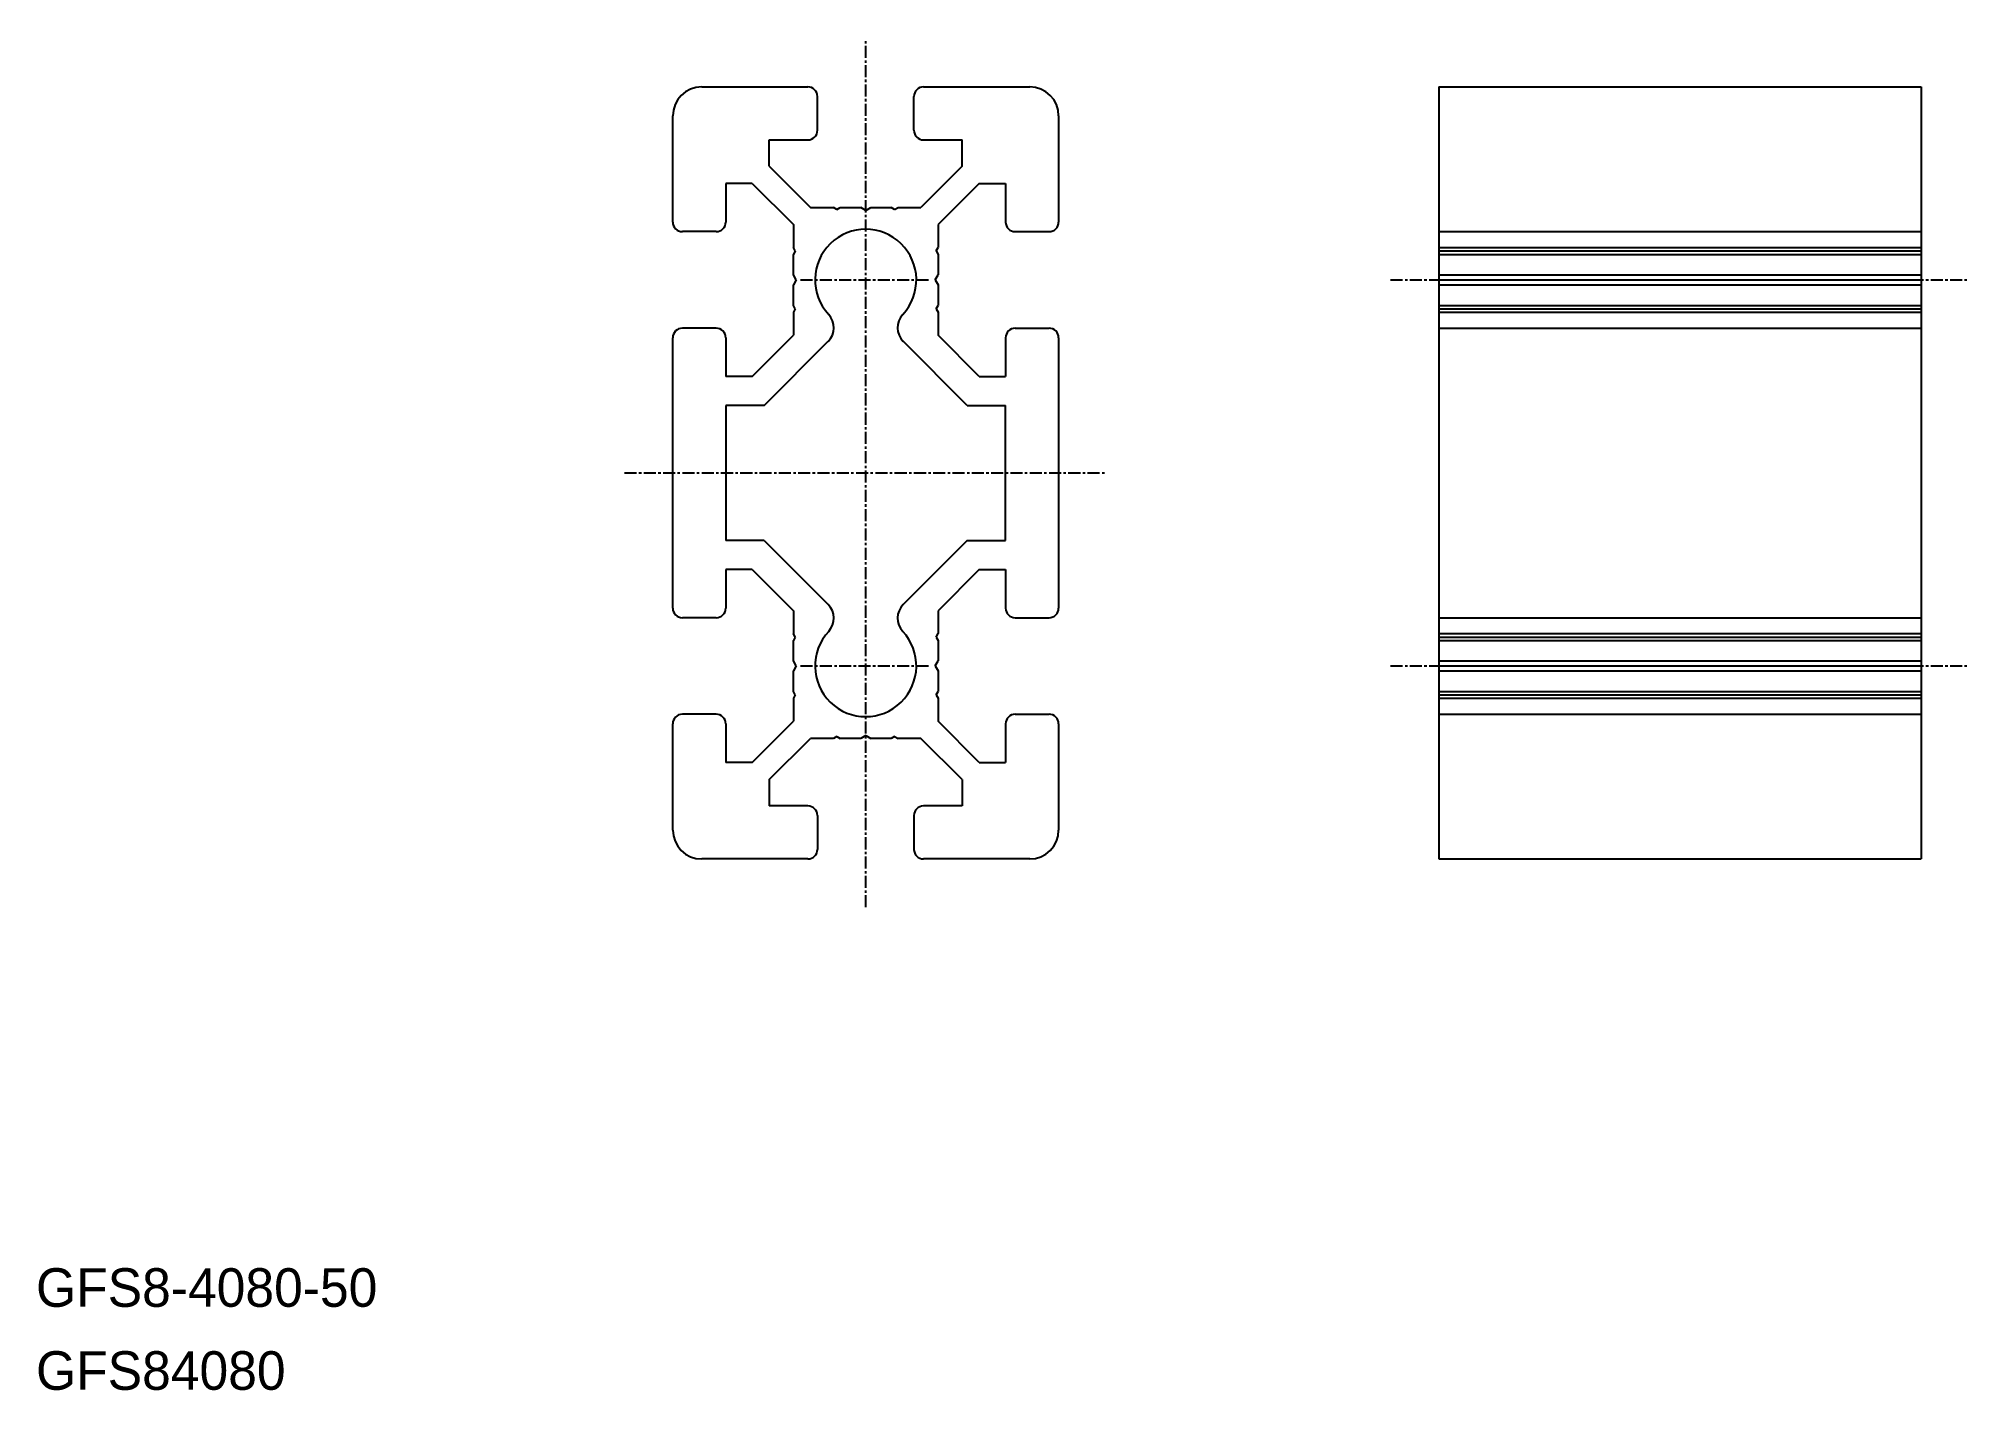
# Model space of a CAD drawing. Extents: x 0 to 200, y 0 to 140.
import ezdxf

# ---------------------------------------------------------------- set-up
doc = ezdxf.new("R2010")
doc.units = 0
doc.linetypes.add('CENTER', pattern=[2, 1.25, -0.25, 0.25, -0.25])
doc.layers.get('0').update_dxf_attribs({"linetype": 'CONTINUOUS'})
doc.layers.add('CENTER', color=1, linetype='CENTER')

msp = doc.modelspace()

# ---------------------------------------------------------------- linework, layer by layer
at = {"color": 7, "linetype": 'CONTINUOUS'}
for p, q in [((69, 135), (80, 135)), ((92, 135), (103, 135)), ((145.4, 135), (195.4, 135)), ((145.4, 135), (145.4, 55)), ((195.4, 135), (195.4, 55)), ((81, 130.5), (81, 134)), ((91, 130.5), (91, 134)), ((66, 121), (66, 132)), ((106, 132), (106, 121)), ((76, 129.5), (80, 129.5)), ((76, 126.77), (76, 129.5)), ((92, 129.5), (96, 129.5)), ((96, 126.77), (96, 129.5)), ((76, 126.77), (80.27, 122.5)), ((96, 126.77), (91.73, 122.5)), ((71.5, 125), (71.5, 121)), ((74.23, 125), (71.5, 125)), ((74.23, 125), (78.5, 120.73)), ((97.77, 125), (93.5, 120.73)), ((97.77, 125), (100.5, 125)), ((100.5, 125), (100.5, 121)), ((80.27, 122.5), (82.65, 122.5)), ((83, 122.3), (82.65, 122.5)), ((83, 122.3), (83.35, 122.5)), ((83.35, 122.5), (85.48, 122.5)), ((86, 122.2), (85.48, 122.5)), ((86, 122.2), (86.52, 122.5)), ((86.52, 122.5), (88.65, 122.5)), ((89, 122.3), (88.65, 122.5)), ((89, 122.3), (89.35, 122.5)), ((89.35, 122.5), (91.73, 122.5)), ((78.5, 120.73), (78.5, 118.35)), ((93.5, 120.73), (93.5, 118.35)), ((70.5, 120), (67, 120)), ((78.7, 118), (78.5, 118.35)), ((93.3, 118), (93.5, 118.35)), ((101.5, 120), (105, 120)), ((145.4, 120), (195.4, 120)), ((145.4, 118.35), (195.4, 118.35)), ((78.7, 118), (78.5, 117.65)), ((78.5, 115.52), (78.5, 117.65)), ((93.3, 118), (93.5, 117.65)), ((93.5, 117.65), (93.5, 115.52)), ((145.4, 118), (195.4, 118)), ((145.4, 117.65), (195.4, 117.65)), ((78.8, 115), (78.5, 115.52)), ((78.8, 115), (78.5, 114.48)), ((78.5, 112.35), (78.5, 114.48)), ((93.2, 115), (93.5, 115.52)), ((93.2, 115), (93.5, 114.48)), ((93.5, 114.48), (93.5, 112.35)), ((145.4, 115.52), (195.4, 115.52)), ((145.4, 115), (195.4, 115)), ((145.4, 114.48), (195.4, 114.48)), ((78.7, 112), (78.5, 112.35)), ((93.3, 112), (93.5, 112.35)), ((145.4, 112.35), (195.4, 112.35)), ((78.7, 112), (78.5, 111.65)), ((78.5, 111.65), (78.5, 109.27)), ((93.3, 112), (93.5, 111.65)), ((93.5, 111.65), (93.5, 109.27)), ((145.4, 112), (195.4, 112)), ((145.4, 111.65), (195.4, 111.65)), ((66, 81), (66, 109)), ((70.5, 110), (67, 110)), ((71.5, 109), (71.5, 105)), ((74.23, 105), (78.5, 109.27)), ((75.47, 102), (82.11, 108.64)), ((96.53, 102), (89.89, 108.64)), ((97.77, 105), (93.5, 109.27)), ((100.5, 109), (100.5, 105)), ((101.5, 110), (105, 110)), ((106, 109), (106, 81)), ((145.4, 110), (195.4, 110)), ((74.23, 105), (71.5, 105)), ((97.77, 105), (100.5, 105)), ((75.47, 102), (71.5, 102)), ((71.5, 102), (71.5, 88)), ((96.53, 102), (100.5, 102)), ((100.5, 88), (100.5, 102)), ((75.47, 88), (71.5, 88)), ((75.47, 88), (82.11, 81.36)), ((96.53, 88), (89.89, 81.36)), ((96.53, 88), (100.5, 88)), ((74.23, 85), (71.5, 85)), ((71.5, 85), (71.5, 81)), ((74.23, 85), (78.5, 80.73)), ((97.77, 85), (93.5, 80.73)), ((97.77, 85), (100.5, 85)), ((100.5, 85), (100.5, 81)), ((78.5, 80.73), (78.5, 78.35)), ((93.5, 80.73), (93.5, 78.35)), ((70.5, 80), (67, 80)), ((78.7, 78), (78.5, 78.35)), ((93.3, 78), (93.5, 78.35)), ((101.5, 80), (105, 80)), ((145.4, 80), (195.4, 80)), ((145.4, 78.35), (195.4, 78.35)), ((78.7, 78), (78.5, 77.65)), ((78.5, 75.52), (78.5, 77.65)), ((93.3, 78), (93.5, 77.65)), ((93.5, 77.65), (93.5, 75.52)), ((145.4, 78), (195.4, 78)), ((145.4, 77.65), (195.4, 77.65)), ((78.8, 75), (78.5, 75.52)), ((78.8, 75), (78.5, 74.48)), ((78.5, 72.35), (78.5, 74.48)), ((93.2, 75), (93.5, 75.52)), ((93.2, 75), (93.5, 74.48)), ((93.5, 74.48), (93.5, 72.35)), ((145.4, 75.52), (195.4, 75.52)), ((145.4, 75), (195.4, 75)), ((145.4, 74.48), (195.4, 74.48)), ((78.7, 72), (78.5, 72.35)), ((93.3, 72), (93.5, 72.35)), ((145.4, 72.35), (195.4, 72.35)), ((78.7, 72), (78.5, 71.65)), ((78.5, 71.65), (78.5, 69.27)), ((93.3, 72), (93.5, 71.65)), ((93.5, 71.65), (93.5, 69.27)), ((145.4, 72), (195.4, 72)), ((145.4, 71.65), (195.4, 71.65)), ((66, 58), (66, 69)), ((70.5, 70), (67, 70)), ((71.5, 69), (71.5, 65)), ((74.23, 65), (78.5, 69.27)), ((97.77, 65), (93.5, 69.27)), ((100.5, 69), (100.5, 65)), ((101.5, 70), (105, 70)), ((106, 69), (106, 58)), ((145.4, 70), (195.4, 70)), ((76, 63.23), (80.27, 67.5)), ((82.65, 67.5), (80.27, 67.5)), ((83, 67.7), (82.65, 67.5)), ((83, 67.7), (83.35, 67.5)), ((85.48, 67.5), (83.35, 67.5)), ((86, 67.8), (85.48, 67.5)), ((86, 67.8), (86.52, 67.5)), ((88.65, 67.5), (86.52, 67.5)), ((89, 67.7), (88.65, 67.5)), ((89, 67.7), (89.35, 67.5)), ((91.73, 67.5), (89.35, 67.5)), ((96, 63.23), (91.73, 67.5)), ((74.23, 65), (71.5, 65)), ((97.77, 65), (100.5, 65)), ((76, 63.23), (76, 60.5)), ((96, 63.23), (96, 60.5)), ((80, 60.5), (76, 60.5)), ((96, 60.5), (92, 60.5)), ((81, 59.5), (81, 56)), ((91, 59.5), (91, 56)), ((80, 55), (69, 55)), ((103, 55), (92, 55)), ((145.4, 55), (195.4, 55))]:
    msp.add_line(p, q, dxfattribs=at)
for centre, radius, start, end in [((69, 132), 3, 90, 180), ((80, 134), 1, 0, 90), ((92, 134), 1, 90, 180), ((103, 132), 3, 0, 90), ((80, 130.5), 1, 270, 0), ((92, 130.5), 1, 180, 270), ((67, 121), 1, 180, 270), ((70.5, 121), 1, 270, 0), ((86, 115), 5.25, 316.9761, 223.0239), ((101.5, 121), 1, 180, 270), ((105, 121), 1, 270, 0), ((80.7, 110.05), 2, 315, 43.0239), ((91.3, 110.05), 2, 136.9761, 225), ((67, 109), 1, 90, 180), ((70.5, 109), 1, 0, 90), ((101.5, 109), 1, 90, 180), ((105, 109), 1, 0, 90), ((67, 81), 1, 180, 270), ((70.5, 81), 1, 270, 0), ((80.7, 79.95), 2, 316.9761, 45.0001), ((91.3, 79.95), 2, 134.9999, 223.024), ((101.5, 81), 1, 180, 270), ((105, 81), 1, 270, 0), ((86, 75), 5.25, 136.9761, 43.024), ((67, 69), 1, 90, 180), ((70.5, 69), 1, 0, 90), ((101.5, 69), 1, 90, 180), ((105, 69), 1, 0, 90), ((80, 59.5), 1, 0, 90), ((92, 59.5), 1, 90, 180), ((69, 58), 3, 180, 270), ((103, 58), 3, 270, 0), ((80, 56), 1, 270, 0), ((92, 56), 1, 180, 270)]:
    msp.add_arc(centre, radius, start, end, dxfattribs=at)
at = {"layer": 'CENTER', "color": 1, "linetype": 'CENTER'}
for p, q in [((86, 50), (86, 140)), ((79.25, 115), (92.75, 115)), ((140.4, 115), (200.4, 115)), ((61, 95), (111, 95)), ((79.25, 75), (92.75, 75)), ((140.4, 75), (200.4, 75))]:
    msp.add_line(p, q, dxfattribs=at)

# ---------------------------------------------------------------- texts
at = {"color": 7, "linetype": 'CONTINUOUS'}
for s, p in [('GFS8-4080-50', (0, 8.6)), ('GFS84080', (0, 0))]:
    msp.add_text(s, height=4, dxfattribs=at).set_placement(p)

doc.saveas('drawing.dxf')
